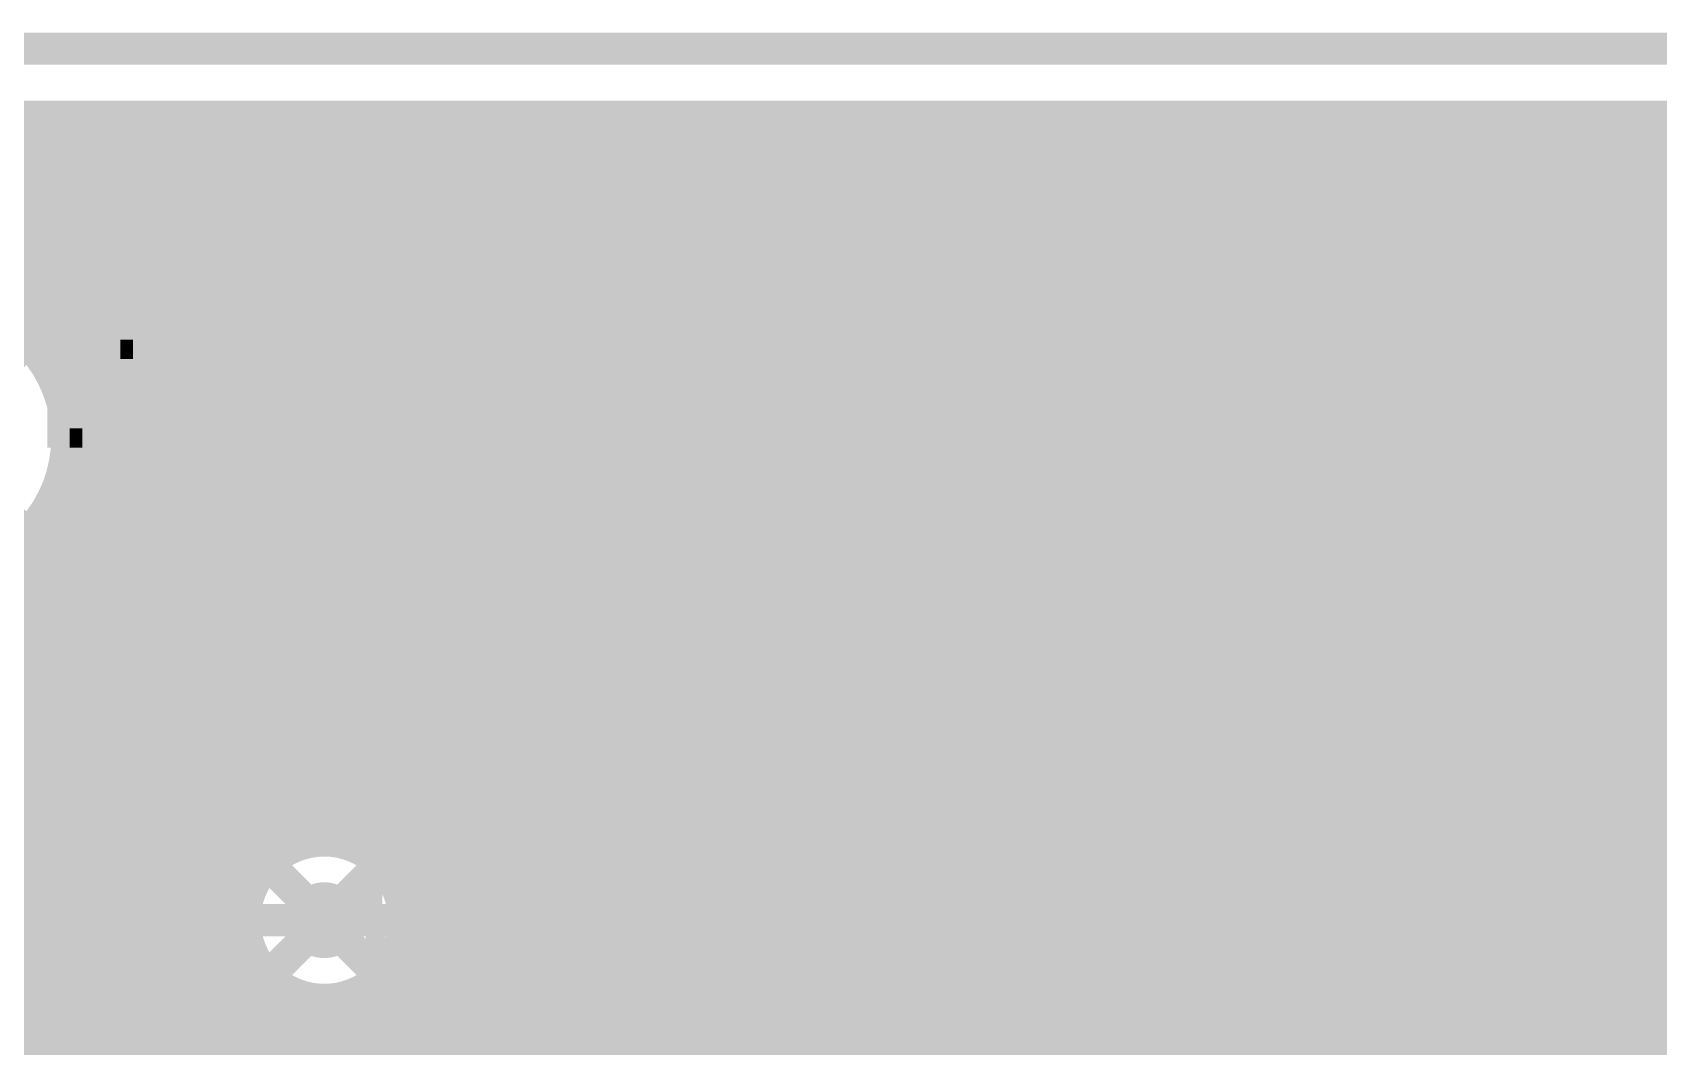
# Model space of a CAD drawing. Extents: x -3 to 92, y -53 to 125.
# Drawn here: x 67.67 to 80.52, y 117.11 to 125.13 of the extents above; entities that cross this region are included whole.
import ezdxf

# ---------------------------------------------------------------- set-up
doc = ezdxf.new("R2010")
doc.units = 0
doc.header["$MEASUREMENT"] = 0
doc.layers.get('0').update_dxf_attribs({"linetype": 'CONTINUOUS'})
for name, color, linetype in [('23-325-0_AST', 7, 'CONTINUOUS'), ('23-325-0_BOT', 7, 'CONTINUOUS'), ('23-325-0_DRD', 2, 'CONTINUOUS'), ('23-325-0_IN1', 4, 'CONTINUOUS'), ('23-325-0_IN2', 3, 'CONTINUOUS'), ('23-325-0_SMB', 5, 'CONTINUOUS'), ('23-325-0_SMT', 10, 'CONTINUOUS'), ('23-325-0_SPT', 14, 'CONTINUOUS'), ('23-325-0_SST', 9, 'CONTINUOUS'), ('23-325-0_TOP', 12, 'CONTINUOUS'), ('THRUHOLE_TAP', 8, 'CONTINUOUS')]:
    doc.layers.add(name, color=color, linetype=linetype)

# ---------------------------------------------------------------- blocks, each defined once
blk = doc.blocks.new('ROUND_68')
at = {"const_width": 0.29972}
blk.add_lwpolyline([(-0.14986, 0, 1), (0.14986, 0, 1)], format="xyb", close=True, dxfattribs=at)
blk = doc.blocks.new('ROUND_79')
at = {"const_width": 0.29972}
blk.add_lwpolyline([(-0.14986, 0, 1), (0.14986, 0, 1)], format="xyb", close=True, dxfattribs=at)
blk = doc.blocks.new('RECTANGLE_9')
blk.add_solid([(1.6002, 0.8001), (1.6002, -0.8001), (-1.6002, 0.8001), (-1.6002, -0.8001)])
blk = doc.blocks.new('RECTANGLE_10')
blk.add_solid([(0.508, 0.9017), (0.508, -0.9017), (-0.508, 0.9017), (-0.508, -0.9017)])
blk = doc.blocks.new('ROUND_22')
at = {"const_width": 0.7493}
blk.add_lwpolyline([(-0.37465, 0, 1), (0.37465, 0, 1)], format="xyb", close=True, dxfattribs=at)
blk = doc.blocks.new('ROUND_2')
at = {"const_width": 0.50038}
blk.add_lwpolyline([(-0.25019, 0, 1), (0.25019, 0, 1)], format="xyb", close=True, dxfattribs=at)
blk = doc.blocks.new('ROUND_84')
at = {"const_width": 0.10033}
blk.add_lwpolyline([(-0.050164, 0, 1), (0.050164, 0, 1)], format="xyb", close=True, dxfattribs=at)

msp = doc.modelspace()

# ---------------------------------------------------------------- linework, layer by layer
at = {"layer": '23-325-0_AST'}
for points, const_width in [([(87.00008, -5.00126), (87.00008, 124.99848), (-2.99974, 124.99848), (-2.99974, -5.00126), (87.00008, -5.00126)], 0.254), ([(74.75982, 123.94946), (72.56018, 123.94946), (71.16064, 123.94946)], 0.1524), ([(72.56018, 123.94946), (72.56018, 123.70816)], 0.1524), ([(76.95946, 121.74982), (76.95946, 122.54992), (75.55992, 123.94946), (74.75982, 123.94946), (74.75982, 123.70816)], 0.1524), ([(61.06414, 120.91924), (64.04864, 120.91924), (63.74892, 120.61952), (60.76442, 120.61952), (61.06414, 120.91924), (61.06414, 122.62104), (60.97778, 122.83186), (60.76442, 122.92076), (60.66536, 122.92076), (60.66536, 123.91898), (68.4657, 123.91898), (68.4657, 122.92076), (68.3641, 122.92076), (68.15328, 122.83186), (68.06438, 122.62104), (68.06438, 120.91924), (65.69964, 120.91924), (65.99936, 120.61952), (68.3641, 120.61952), (68.3641, 122.62104), (68.15328, 122.83186)], 0.1524), ([(69.76618, 123.1392), (69.93382, 123.25858), (69.93382, 123.4948), (69.76618, 123.61418), (69.596, 123.61418), (69.25818, 123.37542), (68.91782, 123.61418), (68.91782, 123.1392)], 0.1524), ([(72.9107, 123.19254), (72.9107, 118.10746)], 0.1524), ([(70.36054, 123.14936), (70.36054, 121.74982)], 0.1524), ([(60.66536, 122.92076), (60.66536, 122.62104), (60.66536, 120.3198), (63.74892, 120.3198), (64.2239, 120.3198), (64.54902, 120.3198), (65.19926, 120.3198), (65.19926, 120.71858), (65.52438, 120.46966), (65.52438, 120.3198), (65.99936, 120.3198), (68.4657, 120.3198), (68.4657, 122.62104), (68.4657, 122.92076)], 0.1524), ([(68.16598, 122.92076), (68.3641, 122.92076)], 0.1524), ([(68.91782, 122.77598), (68.91782, 122.53722)], 0.1524), ([(69.596, 122.35942), (69.76618, 122.35942), (69.93382, 122.42038), (69.93382, 122.6566), (69.76618, 122.71502), (68.91782, 122.71502)], 0.1524), ([(67.86372, 122.62104), (67.86372, 121.92), (68.072, 121.92)], 0.1524), ([(68.3641, 122.62104), (68.4657, 122.62104)], 0.1524), ([(68.06438, 121.92), (67.96532, 121.92)], 0.1524), ([(70.36054, 120.97512), (70.01002, 120.97512), (70.01002, 120.32488), (70.36054, 120.32488), (70.36054, 120.97512), (70.36054, 121.74982), (70.60184, 121.74982)], 0.1524), ([(74.46518, 121.24182), (74.63282, 121.30278), (74.63282, 121.65838), (74.46518, 121.7168), (74.12482, 121.7168), (73.95718, 121.59742), (73.95718, 121.24182), (73.61682, 121.24182), (73.61682, 121.7168)], 0.1524), ([(76.71816, 121.74982), (76.95946, 121.74982), (76.95946, 120.97512), (76.95946, 120.32488), (76.95946, 119.55018), (76.71816, 119.55018)], 0.1524), ([(68.06438, 121.1199), (64.87414, 121.1199), (61.06414, 121.1199)], 0.1524), ([(68.06438, 120.91924), (68.3641, 120.61952)], 0.1524), ([(74.46518, 120.40362), (74.63282, 120.523), (74.63282, 120.75922), (74.46518, 120.8786), (74.295, 120.8786), (73.95718, 120.64238), (73.61682, 120.8786), (73.61682, 120.40362)], 0.1524), ([(76.95946, 120.32488), (77.30998, 120.32488), (77.30998, 120.97512), (76.95946, 120.97512)], 0.1524), ([(70.5104, 120.65), (71.01078, 120.65)], 0.1524), ([(76.8096, 120.65), (76.30922, 120.65)], 0.1524), ([(70.36054, 118.15064), (70.36054, 119.55018), (70.36054, 120.32488)], 0.1524), ([(74.46518, 120.0404), (74.63282, 119.98198), (74.63282, 119.62638), (74.46518, 119.56542), (73.787, 119.56542), (73.61682, 119.62638), (73.61682, 119.98198), (73.787, 120.0404)], 0.1524), ([(64.008, 116.713), (69.342, 116.713), (69.342, 119.507), (64.008, 119.507), (64.008, 116.713)], 0.1524), ([(70.36054, 119.55018), (70.60184, 119.55018)], 0.1524), ([(74.75982, 117.59184), (74.75982, 117.35054), (75.55992, 117.35054), (76.95946, 118.75008), (76.95946, 119.55018)], 0.1524), ([(68.15582, 118.05666), (67.80022, 118.05666), (67.7418, 118.22684), (67.7418, 118.39448), (67.80022, 118.56466), (68.15582, 118.56466), (68.21424, 118.39448), (68.21424, 118.22684), (67.97802, 117.54866)], 0.1524), ([(72.56018, 117.59184), (72.56018, 117.35054)], 0.1524), ([(74.75982, 117.35054), (72.56018, 117.35054), (71.16064, 117.35054)], 0.1524)]:
    msp.add_lwpolyline(points, dxfattribs=dict(at, const_width=const_width))
at = {"layer": '23-325-0_AST', "const_width": 0.1524}
for points in [[(71.16064, 123.94946, 0.4142136), (70.36054, 123.14936)], [(73.66, 123.7996, 0.4142136), (70.5104, 120.65)], [(76.8096, 120.65, 0.4142136), (73.66, 123.7996)], [(76.71816, 121.74982, 0.2237066), (74.75982, 123.70816)], [(73.66, 123.29922, 0.071771), (72.9111, 123.19117)], [(76.30922, 120.65, 0.4142136), (73.66, 123.29922)], [(73.66, 123.26874, 0.4142136), (71.04126, 120.65)], [(76.27874, 120.65, 0.4142136), (73.66, 123.26874)], [(76.30922, 120.65, 0.3325564), (74.4093, 123.19254)], [(68.17868, 122.92076, 0.4142136), (67.87896, 122.62104)], [(70.5104, 120.65, 0.4142136), (73.66, 117.5004)], [(71.01078, 120.65, 0.4142136), (73.66, 118.00078)], [(71.04126, 120.65, 0.4142136), (73.66, 118.03126)], [(73.66, 118.03126, 0.4142136), (76.27874, 120.65)], [(73.66, 117.5004, 0.4142136), (76.8096, 120.65)], [(74.4093, 118.10746, 0.3325565), (76.31176, 120.65)], [(74.75982, 117.59184, 0.2237066), (76.71816, 119.55018)], [(70.36054, 118.15064, 0.4142136), (71.16064, 117.35054)], [(73.66, 118.00078, 0.0717708), (74.40889, 118.10883)]]:
    msp.add_lwpolyline(points, format="xyb", dxfattribs=at)
at = {"layer": '23-325-0_BOT', "const_width": 0.254}
for points in [[(81.7372, 124.46), (2.26314, 124.46)], [(67.564, 124.46), (67.564, 122.74296)], [(67.7926, 124.46), (67.7926, 122.47118)], [(68.0212, 124.46), (68.0212, 99.59594)], [(68.2498, 124.46), (68.2498, 101.13518)], [(68.4784, 124.46), (68.4784, 101.2952)], [(68.707, 124.46), (68.707, 101.34092)], [(68.9356, 124.46), (68.9356, 101.30028)], [(69.1642, 124.46), (69.1642, 114.36858)], [(69.3928, 124.46), (69.3928, 118.34622)], [(69.6214, 124.46), (69.6214, 118.6307)], [(69.85, 124.46), (69.85, 118.72722)], [(70.0786, 124.46), (70.0786, 118.7323)], [(70.3072, 124.46), (70.3072, 118.64594)], [(70.5358, 124.46), (70.5358, 118.39956)], [(70.7644, 124.46), (70.7644, 107.16006)], [(70.993, 124.46), (70.993, 66.5734)], [(71.2216, 124.46), (71.2216, 66.3448)], [(71.4502, 124.46), (71.4502, 66.1162)], [(71.6788, 124.46), (71.6788, 52.83962)], [(71.9074, 124.46), (71.9074, 52.82692)], [(72.136, 124.46), (72.136, 52.72024)], [(72.3646, 124.46), (72.3646, 52.41544)], [(72.5932, 124.46), (72.5932, 19.37512)], [(72.8218, 124.46), (72.8218, 19.33956)], [(73.0504, 124.46), (73.0504, 19.27098)], [(73.279, 124.46), (73.279, 19.15922)], [(73.5076, 124.46), (73.5076, 20.9296)], [(73.7362, 124.46), (73.7362, 21.2979)], [(73.9648, 124.46), (73.9648, 21.52396)], [(74.1934, 124.46), (74.1934, 21.6789)], [(74.422, 124.46), (74.422, 21.78304)], [(74.6506, 124.46), (74.6506, 21.84908)], [(74.8792, 124.46), (74.8792, 50.75936)], [(75.1078, 124.46), (75.1078, 50.86858)], [(75.3364, 124.46), (75.3364, 50.8762)], [(75.565, 124.46), (75.565, 50.8762)], [(75.7936, 124.46), (75.7936, 50.8762)], [(76.0222, 124.46), (76.0222, 50.8762)], [(76.2508, 124.46), (76.2508, 50.8762)], [(76.4794, 124.46), (76.4794, 50.8762)], [(76.708, 124.46), (76.708, 58.67146)], [(76.9366, 124.46), (76.9366, 58.8518)], [(77.1652, 124.46), (77.1652, 58.8772)], [(77.3938, 124.46), (77.3938, 58.8772)], [(77.6224, 124.46), (77.6224, 58.8772)], [(77.851, 124.46), (77.851, 58.8772)], [(78.0796, 124.46), (78.0796, 58.8772)], [(78.3082, 124.46), (78.3082, 58.8772)], [(78.5368, 124.46), (78.5368, 58.8772)], [(78.7654, 124.46), (78.7654, 58.8772)], [(78.994, 124.46), (78.994, 58.8772)], [(79.2226, 124.46), (79.2226, 121.48058)], [(79.4512, 124.46), (79.4512, 122.08002)], [(79.6798, 124.46), (79.6798, 122.51944)], [(79.9084, 124.46), (79.9084, 122.87504)], [(80.137, 124.46), (80.137, 123.1773)], [(80.3656, 124.46), (80.3656, 123.43638)], [(80.5942, 124.46), (80.5942, 123.66244)], [(81.5467, 124.3584), (2.4511, 124.3584)], [(81.1784, 124.1298), (2.8194, 124.1298)], [(80.86852, 123.9012), (3.12928, 123.9012)], [(80.60436, 123.6726), (3.39344, 123.6726)], [(80.37322, 123.444), (57.31764, 123.444)], [(80.16748, 123.2154), (57.55894, 123.2154)], [(79.98714, 122.9868), (67.0306, 122.9868)], [(79.82712, 122.7582), (67.54368, 122.7582)], [(79.68488, 122.5296), (67.7545, 122.5296)], [(79.55788, 122.301), (67.87388, 122.301)], [(79.44612, 122.0724), (67.9323, 122.0724)], [(79.3496, 121.8438), (67.93992, 121.8438)], [(79.26578, 121.6152), (67.89928, 121.6152)], [(67.7926, 121.36882), (67.7926, 99.6823)], [(79.19466, 121.3866), (67.80276, 121.3866)], [(67.564, 121.09704), (67.564, 99.67722)], [(79.1337, 121.158), (67.63004, 121.158)], [(79.08544, 120.9294), (67.29222, 120.9294)], [(79.04734, 120.7008), (30.20822, 120.7008)], [(79.0194, 120.4722), (28.56738, 120.4722)], [(79.00416, 120.2436), (28.50388, 120.2436)], [(78.99654, 120.015), (28.31084, 120.015)], [(79.00162, 119.7864), (25.3492, 119.7864)], [(79.01686, 119.5578), (25.3492, 119.5578)], [(79.04226, 119.3292), (25.3492, 119.3292)], [(79.08036, 119.1006), (25.3492, 119.1006)], [(79.12608, 118.872), (25.3492, 118.872)], [(69.64172, 118.6434), (63.99784, 118.6434)], [(79.1845, 118.6434), (70.31228, 118.6434)], [(79.2226, 118.51894), (79.2226, 72.72528)], [(69.42582, 118.4148), (64.19088, 118.4148)], [(79.25562, 118.4148), (70.52818, 118.4148)], [(69.35216, 118.1862), (64.25438, 118.1862)], [(79.3369, 118.1862), (70.60184, 118.1862)], [(69.36486, 117.9576), (64.23152, 117.9576)], [(69.3928, 117.87378), (69.3928, 114.50574)], [(79.43342, 117.9576), (70.5866, 117.9576)], [(79.4512, 117.9195), (79.4512, 72.94118)], [(69.47408, 117.729), (64.10706, 117.729)], [(79.54264, 117.729), (70.47738, 117.729)], [(70.5358, 117.8179), (70.5358, 107.28452)], [(69.81698, 117.5004), (27.9273, 117.5004)], [(69.6214, 117.5893), (69.6214, 114.53876)], [(69.85, 117.49278), (69.85, 114.48542)], [(70.0786, 117.4877), (70.0786, 114.31524)], [(79.6671, 117.5004), (70.13448, 117.5004)], [(70.3072, 117.57406), (70.3072, 107.30738)], [(79.6798, 117.47754), (79.6798, 73.01484)], [(79.8068, 117.2718), (27.84094, 117.2718)], [(79.9084, 117.12194), (79.9084, 72.9996)], [(79.96428, 117.0432), (27.59456, 117.0432)]]:
    msp.add_lwpolyline(points, dxfattribs=at)
for points in [[(81.7372, 124.46, 0.2824843), (78.99908, 119.99976)], [(67.945, 121.92, 0.4142136), (66.8655, 122.9995)], [(66.8655, 120.8405, 0.4142136), (67.945, 121.92)], [(78.99654, 119.99976, 0.4142136), (84.00034, 114.99596)], [(69.977, 118.73992, 0.4142136), (69.34708, 118.11)], [(70.60692, 118.11, 0.4142136), (69.977, 118.73992)], [(69.34708, 118.11, 0.4142136), (69.977, 117.48008)], [(69.977, 117.48008, 0.4142136), (70.60692, 118.11)]]:
    msp.add_lwpolyline(points, format="xyb", dxfattribs=at)
at = {"layer": '23-325-0_DRD', "const_width": 0.254}
for points in [[(87.00008, -5.00126), (87.00008, 124.99848), (-2.99974, 124.99848), (-2.99974, -5.00126), (87.00008, -5.00126)], [(70.612, 118.745), (69.342, 117.475)], [(70.612, 117.475), (69.342, 118.745)]]:
    msp.add_lwpolyline(points, dxfattribs=at)
at = {"layer": '23-325-0_IN1', "const_width": 0.254}
for points in [[(86.36, 124.46), (-2.413, 124.46)], [(67.7672, 124.46), (67.7672, 122.51182)], [(67.9958, 124.46), (67.9958, 99.61118)], [(68.2244, 124.46), (68.2244, 99.39528)], [(68.453, 124.46), (68.453, -1.46304)], [(68.6816, 124.46), (68.6816, -1.50114)], [(68.9102, 124.46), (68.9102, -1.59258)], [(69.1388, 124.46), (69.1388, 37.19322)], [(69.3674, 124.46), (69.3674, 118.26748)], [(69.596, 124.46), (69.596, 118.61038)], [(69.8246, 124.46), (69.8246, 118.7196)], [(70.0532, 124.46), (70.0532, 118.73484)], [(70.2818, 124.46), (70.2818, 118.66118)], [(70.5104, 124.46), (70.5104, 118.44528)], [(70.739, 124.46), (70.739, 107.18038)], [(70.9676, 124.46), (70.9676, 106.83748)], [(71.1962, 124.46), (71.1962, 63.9699)], [(71.4248, 124.46), (71.4248, 63.8302)], [(71.6534, 124.46), (71.6534, 52.8193)], [(71.882, 124.46), (71.882, 52.81422)], [(72.1106, 124.46), (72.1106, 52.7177)], [(72.3392, 124.46), (72.3392, 110.3376)], [(72.5678, 124.46), (72.5678, 110.55604)], [(72.7964, 124.46), (72.7964, 110.66018)], [(73.025, 124.46), (73.025, 110.6932)], [(73.2536, 124.46), (73.2536, 110.66018)], [(73.4822, 124.46), (73.4822, 112.5982)], [(73.7108, 124.46), (73.7108, 112.99444)], [(73.9394, 124.46), (73.9394, 113.15446)], [(74.168, 124.46), (74.168, 113.22304)], [(74.3966, 124.46), (74.3966, 113.22558)], [(74.6252, 124.46), (74.6252, 113.16462)], [(74.8538, 124.46), (74.8538, 113.01984)], [(75.0824, 124.46), (75.0824, 113.0808)], [(75.311, 124.46), (75.311, 113.19256)], [(75.5396, 124.46), (75.5396, 113.2332)], [(75.7682, 124.46), (75.7682, 113.2078)], [(75.9968, 124.46), (75.9968, 113.11382)], [(76.2254, 124.46), (76.2254, 112.96904)], [(76.454, 124.46), (76.454, 113.14176)], [(76.6826, 124.46), (76.6826, 113.21796)], [(76.9112, 124.46), (76.9112, 113.22812)], [(77.1398, 124.46), (77.1398, 113.17478)], [(77.3684, 124.46), (77.3684, 113.04016)], [(77.597, 124.46), (77.597, 112.74298)], [(77.8256, 124.46), (77.8256, 110.64494)], [(78.0542, 124.46), (78.0542, 110.69066)], [(78.2828, 124.46), (78.2828, 110.67288)], [(78.5114, 124.46), (78.5114, 110.58652)], [(78.74, 124.46), (78.74, 110.4011)], [(78.9686, 124.46), (78.9686, 50.11674)], [(79.1972, 124.46), (79.1972, 72.67956)], [(79.4258, 124.46), (79.4258, 72.92594)], [(79.6544, 124.46), (79.6544, 73.0123)], [(79.883, 124.46), (79.883, 73.00722)], [(80.1116, 124.46), (80.1116, 72.9107)], [(80.3402, 124.46), (80.3402, 72.62622)], [(80.5688, 124.46), (80.5688, 69.8119)], [(86.36, 124.3584), (-2.413, 124.3584)], [(86.36, 124.1298), (-2.413, 124.1298)], [(86.36, 123.9012), (-2.413, 123.9012)], [(86.36, 123.6726), (-2.413, 123.6726)], [(86.36, 123.444), (57.31764, 123.444)], [(86.36, 123.2154), (57.55894, 123.2154)], [(86.36, 122.9868), (67.0306, 122.9868)], [(86.36, 122.7582), (67.54368, 122.7582)], [(67.6275, 122.682), (66.8655, 121.92)], [(86.36, 122.5296), (67.7545, 122.5296)], [(86.36, 122.301), (67.87388, 122.301)], [(86.36, 122.0724), (67.9323, 122.0724)], [(67.6275, 121.15546), (66.8655, 121.92)], [(83.42884, 121.8438), (67.93992, 121.8438)], [(82.94116, 121.6152), (67.89928, 121.6152)], [(67.7672, 121.32818), (67.7672, 99.68484)], [(82.65668, 121.3866), (67.80276, 121.3866)], [(82.45602, 121.158), (67.63004, 121.158)], [(82.30616, 120.9294), (67.29222, 120.9294)], [(82.19948, 120.7008), (29.56052, 120.7008)], [(82.12836, 120.4722), (29.58338, 120.4722)], [(82.08518, 120.2436), (29.51988, 120.2436)], [(82.06994, 120.015), (29.32684, 120.015)], [(82.0801, 119.7864), (25.29586, 119.7864)], [(82.12074, 119.5578), (1.8796, 119.5578)], [(82.18932, 119.3292), (1.81102, 119.3292)], [(82.29092, 119.1006), (1.70688, 119.1006)], [(82.43316, 118.872), (1.56718, 118.872)], [(69.64172, 118.6434), (63.99784, 118.6434)], [(82.6262, 118.6434), (70.31228, 118.6434)], [(69.42582, 118.4148), (64.19088, 118.4148)], [(82.89798, 118.4148), (70.52818, 118.4148)], [(69.35216, 118.1862), (64.25438, 118.1862)], [(83.3374, 118.1862), (70.60184, 118.1862)], [(69.36486, 117.9576), (64.23152, 117.9576)], [(69.3674, 117.94998), (69.3674, 68.98386)], [(86.36, 117.9576), (70.5866, 117.9576)], [(69.47408, 117.729), (64.10706, 117.729)], [(86.36, 117.729), (70.47738, 117.729)], [(70.5104, 117.77472), (70.5104, 107.2896)], [(69.596, 117.60708), (69.596, 69.15658)], [(69.81698, 117.5004), (27.9273, 117.5004)], [(69.8246, 117.49786), (69.8246, 107.01528)], [(70.0532, 117.48516), (70.0532, 107.23118)], [(86.36, 117.5004), (70.13448, 117.5004)], [(70.2818, 117.55882), (70.2818, 107.30484)], [(86.36, 117.2718), (27.84094, 117.2718)], [(86.36, 117.0432), (27.59456, 117.0432)]]:
    msp.add_lwpolyline(points, dxfattribs=at)
for points in [[(67.945, 121.92, 0.4142136), (66.8655, 122.9995)], [(66.8655, 120.8405, 0.4142136), (67.945, 121.92)], [(69.977, 118.73992, 0.4142136), (69.34708, 118.11)], [(70.60692, 118.11, 0.4142136), (69.977, 118.73992)], [(69.34708, 118.11, 0.4142136), (69.977, 117.48008)], [(69.977, 117.48008, 0.4142136), (70.60692, 118.11)]]:
    msp.add_lwpolyline(points, format="xyb", dxfattribs=at)
at = {"layer": '23-325-0_IN2', "const_width": 0.254}
msp.add_lwpolyline([(83.947, 110.49), (80.264, 110.49), (72.644, 118.11), (69.977, 118.11)], dxfattribs=at)
at = {"layer": '23-325-0_SMB', "const_width": 0.254}
for points in [[(71.12, 123.825), (71.12, 102.87)], [(78.359, 123.825), (71.12, 123.825)], [(71.1708, 123.825), (71.1708, 74.422)], [(71.3994, 123.825), (71.3994, 74.422)], [(71.628, 123.825), (71.628, 74.422)], [(71.8566, 123.825), (71.8566, 74.422)], [(72.0852, 123.825), (72.0852, 74.422)], [(72.3138, 123.825), (72.3138, 74.422)], [(72.5424, 123.825), (72.5424, 74.422)], [(72.771, 123.825), (72.771, 74.422)], [(72.9996, 123.825), (72.9996, 74.422)], [(73.2282, 123.825), (73.2282, 74.422)], [(73.4568, 123.825), (73.4568, 74.422)], [(73.6854, 123.825), (73.6854, 74.422)], [(73.914, 123.825), (73.914, 74.422)], [(74.1426, 123.825), (74.1426, 74.422)], [(74.3712, 123.825), (74.3712, 74.422)], [(74.5998, 123.825), (74.5998, 74.422)], [(74.8284, 123.825), (74.8284, 74.422)], [(75.057, 123.825), (75.057, 74.422)], [(75.2856, 123.825), (75.2856, 74.422)], [(75.5142, 123.825), (75.5142, 74.422)], [(75.7428, 123.825), (75.7428, 74.422)], [(75.9714, 123.825), (75.9714, 74.422)], [(76.2, 123.825), (76.2, 74.422)], [(76.4286, 123.825), (76.4286, 74.422)], [(76.6572, 123.825), (76.6572, 74.422)], [(76.8858, 123.825), (76.8858, 74.422)], [(77.1144, 123.825), (77.1144, 74.422)], [(77.343, 123.825), (77.343, 74.422)], [(77.5716, 123.825), (77.5716, 74.422)], [(77.8002, 123.825), (77.8002, 74.422)], [(78.0288, 123.825), (78.0288, 74.422)], [(78.2574, 123.825), (78.2574, 74.422)], [(78.359, 123.825), (78.359, 116.078), (82.804, 111.633), (82.804, 102.108), (81.153, 102.108), (81.153, 96.901)], [(78.359, 123.6726), (71.12, 123.6726)], [(78.359, 123.444), (71.12, 123.444)], [(78.359, 123.2154), (71.12, 123.2154)], [(78.359, 122.9868), (71.12, 122.9868)], [(78.359, 122.7582), (71.12, 122.7582)], [(78.359, 122.5296), (71.12, 122.5296)], [(78.359, 122.301), (71.12, 122.301)], [(78.359, 122.0724), (71.12, 122.0724)], [(78.359, 121.8438), (71.12, 121.8438)], [(78.359, 121.6152), (71.12, 121.6152)], [(78.359, 121.3866), (71.12, 121.3866)], [(78.359, 121.158), (71.12, 121.158)], [(78.359, 120.9294), (71.12, 120.9294)], [(78.359, 120.7008), (71.12, 120.7008)], [(78.359, 120.4722), (71.12, 120.4722)], [(78.359, 120.2436), (71.12, 120.2436)], [(78.359, 120.015), (71.12, 120.015)], [(78.359, 119.7864), (71.12, 119.7864)], [(78.359, 119.5578), (71.12, 119.5578)], [(78.359, 119.3292), (71.12, 119.3292)], [(78.359, 119.1006), (71.12, 119.1006)], [(78.359, 118.872), (71.12, 118.872)], [(78.359, 118.6434), (71.12, 118.6434)], [(78.359, 118.4148), (71.12, 118.4148)], [(78.359, 118.1862), (71.12, 118.1862)], [(78.359, 117.9576), (71.12, 117.9576)], [(78.359, 117.729), (71.12, 117.729)], [(78.359, 117.5004), (71.12, 117.5004)], [(78.359, 117.2718), (71.12, 117.2718)], [(78.359, 117.0432), (71.12, 117.0432)]]:
    msp.add_lwpolyline(points, dxfattribs=at)
at = {"layer": '23-325-0_SST', "const_width": 0.1524}
for points in [[(71.16064, 123.94946, 0.4142136), (70.36054, 123.14936)], [(73.66, 123.7996, 0.4142136), (70.5104, 120.65)], [(76.8096, 120.65, 0.4142136), (73.66, 123.7996)], [(76.71816, 121.74982, 0.2237066), (74.75982, 123.70816)], [(73.66, 123.29922, 0.071771), (72.9111, 123.19117)], [(76.30922, 120.65, 0.4142136), (73.66, 123.29922)], [(73.66, 123.26874, 0.4142136), (71.04126, 120.65)], [(76.27874, 120.65, 0.4142136), (73.66, 123.26874)], [(76.30922, 120.65, 0.3325564), (74.4093, 123.19254)], [(68.17868, 122.92076, 0.4142136), (67.87896, 122.62104)], [(70.5104, 120.65, 0.4142136), (73.66, 117.5004)], [(71.01078, 120.65, 0.4142136), (73.66, 118.00078)], [(71.04126, 120.65, 0.4142136), (73.66, 118.03126)], [(73.66, 118.03126, 0.4142136), (76.27874, 120.65)], [(73.66, 117.5004, 0.4142136), (76.8096, 120.65)], [(74.4093, 118.10746, 0.3325565), (76.31176, 120.65)], [(74.75982, 117.59184, 0.2237066), (76.71816, 119.55018)], [(70.36054, 118.15064, 0.4142136), (71.16064, 117.35054)], [(73.66, 118.00078, 0.0717708), (74.40889, 118.10883)]]:
    msp.add_lwpolyline(points, format="xyb", dxfattribs=at)
for points in [[(74.75982, 123.94946), (72.56018, 123.94946), (71.16064, 123.94946)], [(72.56018, 123.94946), (72.56018, 123.70816)], [(76.95946, 121.74982), (76.95946, 122.54992), (75.55992, 123.94946), (74.75982, 123.94946), (74.75982, 123.70816)], [(61.06414, 120.91924), (64.04864, 120.91924), (63.74892, 120.61952), (60.76442, 120.61952), (61.06414, 120.91924), (61.06414, 122.62104), (60.97778, 122.83186), (60.76442, 122.92076), (60.66536, 122.92076), (60.66536, 123.91898), (68.4657, 123.91898), (68.4657, 122.92076), (68.3641, 122.92076), (68.15328, 122.83186), (68.06438, 122.62104), (68.06438, 120.91924), (65.69964, 120.91924), (65.99936, 120.61952), (68.3641, 120.61952), (68.3641, 122.62104), (68.15328, 122.83186)], [(69.76618, 122.8852), (69.93382, 123.00458), (69.93382, 123.2408), (69.76618, 123.36018), (69.596, 123.36018), (69.25818, 123.12142), (68.91782, 123.36018), (68.91782, 122.8852)], [(72.9107, 123.19254), (72.9107, 118.10746)], [(70.36054, 123.14936), (70.36054, 121.74982)], [(60.66536, 122.92076), (60.66536, 122.62104), (60.66536, 120.3198), (63.74892, 120.3198), (64.2239, 120.3198), (64.54902, 120.3198), (65.19926, 120.3198), (65.19926, 120.71858), (65.52438, 120.46966), (65.52438, 120.3198), (65.99936, 120.3198), (68.4657, 120.3198), (68.4657, 122.62104), (68.4657, 122.92076)], [(68.16598, 122.92076), (68.3641, 122.92076)], [(67.86372, 122.62104), (67.86372, 121.92), (68.072, 121.92)], [(68.3641, 122.62104), (68.4657, 122.62104)], [(68.91782, 122.52198), (68.91782, 122.28322)], [(69.596, 122.10542), (69.76618, 122.10542), (69.93382, 122.16638), (69.93382, 122.4026), (69.76618, 122.46102), (68.91782, 122.46102)], [(68.06438, 121.92), (67.96532, 121.92)], [(79.29118, 121.36882), (79.45882, 121.42978), (79.45882, 121.78538), (79.29118, 121.8438), (78.95082, 121.8438), (78.78318, 121.72442), (78.78318, 121.36882), (78.44282, 121.36882), (78.44282, 121.8438)], [(70.36054, 120.97512), (70.01002, 120.97512), (70.01002, 120.32488), (70.36054, 120.32488), (70.36054, 120.97512), (70.36054, 121.74982), (70.60184, 121.74982)], [(76.71816, 121.74982), (76.95946, 121.74982), (76.95946, 120.97512), (76.95946, 120.32488), (76.95946, 119.55018), (76.71816, 119.55018)], [(68.06438, 121.1199), (64.87414, 121.1199), (61.06414, 121.1199)], [(79.29118, 120.53062), (79.45882, 120.65), (79.45882, 120.88622), (79.29118, 121.0056), (79.121, 121.0056), (78.78318, 120.76938), (78.44282, 121.0056), (78.44282, 120.53062)], [(68.06438, 120.91924), (68.3641, 120.61952)], [(70.5104, 120.65), (71.01078, 120.65)], [(76.8096, 120.65), (76.30922, 120.65)], [(70.36054, 118.15064), (70.36054, 119.55018), (70.36054, 120.32488)], [(79.29118, 120.1674), (79.45882, 120.10898), (79.45882, 119.75338), (79.29118, 119.69242), (78.613, 119.69242), (78.44282, 119.75338), (78.44282, 120.10898), (78.613, 120.1674)], [(64.008, 116.713), (64.008, 119.507), (69.342, 119.507), (69.342, 116.713), (64.008, 116.713)], [(70.36054, 119.55018), (70.60184, 119.55018)], [(74.75982, 117.59184), (74.75982, 117.35054), (75.55992, 117.35054), (76.95946, 118.75008), (76.95946, 119.55018)], [(78.99908, 117.78742), (78.8289, 117.84838), (78.66126, 117.84838), (78.49108, 117.78742), (78.49108, 117.43182), (78.66126, 117.3734), (78.8289, 117.3734), (78.99908, 117.43182), (78.99908, 117.78742), (79.16926, 117.84838), (79.3369, 117.84838), (79.50708, 117.78742), (79.50708, 117.43182), (79.3369, 117.3734), (79.16926, 117.3734), (78.99908, 117.43182)], [(72.56018, 117.59184), (72.56018, 117.35054)], [(74.75982, 117.35054), (72.56018, 117.35054), (71.16064, 117.35054)]]:
    msp.add_lwpolyline(points, dxfattribs=at)
at = {"layer": '23-325-0_TOP'}
for points, const_width in [([(81.7372, 124.46), (64.27216, 124.46), (65.18656, 123.5456)], 0.254), ([(67.7672, 124.46), (67.7672, 122.51182)], 0.254), ([(67.9958, 124.46), (67.9958, 119.3419)], 0.254), ([(68.2244, 124.46), (68.2244, 119.3419)], 0.254), ([(68.453, 124.46), (68.453, 119.3419)], 0.254), ([(68.6816, 124.46), (68.6816, 119.3419)], 0.254), ([(68.9102, 124.46), (68.9102, 119.3419)], 0.254), ([(69.1388, 124.46), (69.1388, 119.3419)], 0.254), ([(69.3674, 124.46), (69.3674, 118.5672)], 0.254), ([(69.596, 124.46), (69.596, 118.61038)], 0.254), ([(69.8246, 124.46), (69.8246, 118.7196)], 0.254), ([(70.0532, 124.46), (70.0532, 118.73484)], 0.254), ([(70.2818, 124.46), (70.2818, 118.66118)], 0.254), ([(70.5104, 124.46), (70.5104, 118.44528)], 0.254), ([(70.739, 124.46), (70.739, 117.7544)], 0.254), ([(70.9676, 124.46), (70.9676, 117.983)], 0.254), ([(71.1962, 124.46), (71.1962, 118.2116)], 0.254), ([(71.4248, 124.46), (71.4248, 118.4402)], 0.254), ([(71.6534, 124.46), (71.6534, 118.6688)], 0.254), ([(71.882, 124.46), (71.882, 118.8974)], 0.254), ([(72.1106, 124.46), (72.1106, 119.126)], 0.254), ([(72.3392, 124.46), (72.3392, 119.3546)], 0.254), ([(72.5678, 124.46), (72.5678, 119.5832)], 0.254), ([(72.7964, 124.46), (72.7964, 119.73052)], 0.254), ([(73.025, 124.46), (73.025, 119.7737)], 0.254), ([(73.2536, 124.46), (73.2536, 119.7737)], 0.254), ([(73.4822, 124.46), (73.4822, 119.7737)], 0.254), ([(73.7108, 124.46), (73.7108, 119.7737)], 0.254), ([(73.9394, 124.46), (73.9394, 119.7737)], 0.254), ([(74.168, 124.46), (74.168, 119.7737)], 0.254), ([(74.3966, 124.46), (74.3966, 121.7803)], 0.254), ([(74.6252, 124.46), (74.6252, 121.7803)], 0.254), ([(74.8538, 124.46), (74.8538, 121.7803)], 0.254), ([(75.0824, 124.46), (75.0824, 121.7803)], 0.254), ([(75.311, 124.46), (75.311, 121.7803)], 0.254), ([(75.5396, 124.46), (75.5396, 121.7803)], 0.254), ([(75.7682, 124.46), (75.7682, 121.7803)], 0.254), ([(75.9968, 124.46), (75.9968, 121.7803)], 0.254), ([(76.2254, 124.46), (76.2254, 121.7803)], 0.254), ([(76.454, 124.46), (76.454, 121.7803)], 0.254), ([(76.6826, 124.46), (76.6826, 121.7803)], 0.254), ([(76.9112, 124.46), (76.9112, 121.7803)], 0.254), ([(77.1398, 124.46), (77.1398, 121.7803)], 0.254), ([(77.3684, 124.46), (77.3684, 121.7803)], 0.254), ([(77.597, 124.46), (77.597, 121.7803)], 0.254), ([(77.8256, 124.46), (77.8256, 121.7803)], 0.254), ([(78.0542, 124.46), (78.0542, 123.65736)], 0.254), ([(78.2828, 124.46), (78.2828, 123.88088)], 0.254), ([(78.5114, 124.46), (78.5114, 123.98756)], 0.254), ([(78.74, 124.46), (78.74, 124.02058)], 0.254), ([(78.9686, 124.46), (78.9686, 123.98756)], 0.254), ([(79.1972, 124.46), (79.1972, 123.88088)], 0.254), ([(79.4258, 124.46), (79.4258, 123.65736)], 0.254), ([(79.6544, 124.46), (79.6544, 122.47626)], 0.254), ([(79.883, 124.46), (79.883, 122.83948)], 0.254), ([(80.1116, 124.46), (80.1116, 123.14428)], 0.254), ([(80.3402, 124.46), (80.3402, 123.40844)], 0.254), ([(80.5688, 124.46), (80.5688, 123.63958)], 0.254), ([(81.5467, 124.3584), (64.37376, 124.3584)], 0.254), ([(81.1784, 124.1298), (64.60236, 124.1298)], 0.254), ([(78.31328, 123.9012), (64.83096, 123.9012)], 0.254), ([(80.86852, 123.9012), (79.16672, 123.9012)], 0.254), ([(78.06436, 123.6726), (65.05956, 123.6726)], 0.254), ([(80.60436, 123.6726), (79.41564, 123.6726)], 0.254), ([(77.95006, 123.444), (65.2653, 123.444)], 0.254), ([(80.37322, 123.444), (79.52994, 123.444)], 0.254), ([(77.90942, 123.2154), (65.32118, 123.2154)], 0.254), ([(80.16748, 123.2154), (79.56804, 123.2154)], 0.254), ([(77.93482, 122.9868), (67.0306, 122.9868)], 0.254), ([(79.98714, 122.9868), (79.54518, 122.9868)], 0.254), ([(78.03134, 122.7582), (67.54368, 122.7582)], 0.254), ([(79.82712, 122.7582), (79.44866, 122.7582)], 0.254), ([(78.0542, 122.72264), (78.0542, 121.7803)], 0.254), ([(79.4258, 122.72264), (79.4258, 122.02414)], 0.254), ([(78.23708, 122.5296), (67.7545, 122.5296)], 0.254), ([(78.2828, 122.49658), (78.2828, 118.40718)], 0.254), ([(79.1972, 122.49658), (79.1972, 121.39676)], 0.254), ([(79.68488, 122.5296), (79.24292, 122.5296)], 0.254), ([(78.5114, 122.39244), (78.5114, 118.17858)], 0.254), ([(78.74, 122.35942), (78.74, 117.94998)], 0.254), ([(78.9686, 122.39244), (78.9686, 117.72138)], 0.254), ([(79.55788, 122.301), (67.87388, 122.301)], 0.254), ([(79.44612, 122.0724), (67.9323, 122.0724)], 0.254), ([(79.3496, 121.8438), (67.93992, 121.8438)], 0.254), ([(78.08976, 121.7803), (74.22896, 121.7803)], 0.254), ([(74.22896, 121.7803), (74.22896, 119.7737)], 0.254), ([(78.08976, 121.7803), (78.08976, 119.5197)], 0.254), ([(74.22896, 121.6152), (67.89928, 121.6152)], 0.254), ([(79.26578, 121.6152), (78.08976, 121.6152)], 0.254), ([(67.7672, 121.32818), (67.7672, 119.3419)], 0.254), ([(74.22896, 121.3866), (67.80276, 121.3866)], 0.254), ([(79.19466, 121.3866), (78.08976, 121.3866)], 0.254), ([(74.22896, 121.158), (67.63004, 121.158)], 0.254), ([(76.15936, 119.16664), (76.15936, 120.65)], 1.27), ([(76.15936, 120.65), (76.15936, 119.16664), (80.645, 114.681), (80.645, 111.76), (80.772, 111.76), (82.41538, 111.76)], 1.27), ([(79.1337, 121.158), (78.08976, 121.158)], 0.254), ([(74.22896, 120.9294), (67.29222, 120.9294)], 0.254), ([(79.08544, 120.9294), (78.08976, 120.9294)], 0.254), ([(74.22896, 120.7008), (57.6072, 120.7008)], 0.254), ([(79.04734, 120.7008), (78.08976, 120.7008)], 0.254), ([(74.22896, 120.4722), (57.60466, 120.4722)], 0.254), ([(79.0194, 120.4722), (78.08976, 120.4722)], 0.254), ([(74.22896, 120.2436), (57.55894, 120.2436)], 0.254), ([(79.00416, 120.2436), (78.08976, 120.2436)], 0.254), ([(74.22896, 120.015), (57.43448, 120.015)], 0.254), ([(78.99654, 120.015), (78.08976, 120.015)], 0.254), ([(74.22896, 119.7864), (57.277, 119.7864)], 0.254), ([(79.00162, 119.7864), (78.08976, 119.7864)], 0.254), ([(66.4464, 114.3), (66.548, 114.3), (68.326, 116.078), (69.977, 116.078), (73.025, 119.126), (76.12126, 119.126), (76.15936, 119.08536), (76.15936, 119.16664)], 0.635), ([(74.22896, 119.7737), (73.025, 119.7737)], 0.254), ([(72.53986, 119.5578), (57.277, 119.5578)], 0.254), ([(72.56018, 119.57558), (69.70776, 116.7257)], 0.254), ([(77.17028, 119.5197), (81.32064, 115.36934)], 0.254), ([(78.08976, 119.5197), (77.17028, 119.5197)], 0.254), ([(77.3684, 119.5197), (77.3684, 119.32158)], 0.254), ([(77.597, 119.5197), (77.597, 119.09298)], 0.254), ([(77.8256, 119.5197), (77.8256, 118.86438)], 0.254), ([(78.0542, 119.5197), (78.0542, 118.63578)], 0.254), ([(79.01686, 119.5578), (78.08976, 119.5578)], 0.254), ([(72.31126, 119.3292), (57.277, 119.3292)], 0.254), ([(69.1896, 119.3419), (67.5132, 119.3419), (67.5132, 116.8781)], 0.254), ([(69.1896, 119.3419), (69.1896, 118.5672)], 0.254), ([(79.04226, 119.3292), (77.36078, 119.3292)], 0.254), ([(72.08266, 119.1006), (69.1896, 119.1006)], 0.254), ([(79.08036, 119.1006), (77.58938, 119.1006)], 0.254), ([(71.85406, 118.872), (69.1896, 118.872)], 0.254), ([(79.12608, 118.872), (77.81798, 118.872)], 0.254), ([(69.64172, 118.6434), (69.1896, 118.6434)], 0.254), ([(71.62546, 118.6434), (70.31228, 118.6434)], 0.254), ([(79.1845, 118.6434), (78.04658, 118.6434)], 0.254), ([(69.54266, 118.5672), (69.1896, 118.5672)], 0.254), ([(79.1972, 118.60276), (79.1972, 117.49278)], 0.254), ([(73.2917, 118.4783), (70.44182, 115.62588)], 0.254), ([(71.39686, 118.4148), (70.52818, 118.4148)], 0.254), ([(75.54468, 118.4148), (73.2282, 118.4148)], 0.254), ([(73.2536, 118.43766), (73.2536, 93.3577)], 0.254), ([(75.48118, 118.4783), (73.2917, 118.4783)], 0.254), ([(73.4822, 118.4783), (73.4822, 93.3577)], 0.254), ([(73.7108, 118.4783), (73.7108, 93.3577)], 0.254), ([(73.9394, 118.4783), (73.9394, 93.3577)], 0.254), ([(74.168, 118.4783), (74.168, 93.3577)], 0.254), ([(74.3966, 118.4783), (74.3966, 93.3577)], 0.254), ([(74.6252, 118.4783), (74.6252, 93.3577)], 0.254), ([(74.8538, 118.4783), (74.8538, 93.3577)], 0.254), ([(75.0824, 118.4783), (75.0824, 93.3577)], 0.254), ([(75.311, 118.4783), (75.311, 93.3577)], 0.254), ([(75.48372, 118.47576), (79.6798, 114.27968)], 0.254), ([(75.5396, 118.41988), (75.5396, 93.3577)], 0.254), ([(79.25562, 118.4148), (78.27518, 118.4148)], 0.254), ([(69.977, 118.11), (68.3514, 118.11)], 0.254), ([(71.16826, 118.1862), (70.60184, 118.1862)], 0.254), ([(75.77328, 118.1862), (72.9996, 118.1862)], 0.254), ([(73.025, 118.20906), (73.025, 93.3577)], 0.254), ([(75.7682, 118.19128), (75.7682, 93.3577)], 0.254), ([(79.3369, 118.1862), (78.50378, 118.1862)], 0.254), ([(72.7964, 117.98046), (72.7964, 93.3577)], 0.254), ([(79.4258, 117.97538), (79.4258, 117.26418)], 0.254), ([(70.93966, 117.9576), (70.5866, 117.9576)], 0.254), ([(76.00188, 117.9576), (72.771, 117.9576)], 0.254), ([(75.9968, 117.96268), (75.9968, 93.3577)], 0.254), ([(79.43342, 117.9576), (78.73238, 117.9576)], 0.254), ([(70.71106, 117.729), (70.47738, 117.729)], 0.254), ([(70.5104, 117.77472), (70.5104, 117.5258)], 0.254), ([(76.23048, 117.729), (72.5424, 117.729)], 0.254), ([(72.5678, 117.75186), (72.5678, 93.3577)], 0.254), ([(76.2254, 117.73408), (76.2254, 93.3577)], 0.254), ([(79.54264, 117.729), (78.96098, 117.729)], 0.254), ([(69.1896, 117.6528), (69.1896, 116.8781)], 0.254), ([(69.54266, 117.6528), (69.1896, 117.6528)], 0.254), ([(69.3674, 117.6528), (69.3674, 116.7257)], 0.254), ([(69.596, 117.60708), (69.596, 116.7257)], 0.254), ([(69.81698, 117.5004), (69.1896, 117.5004)], 0.254), ([(69.8246, 117.49786), (69.8246, 116.84)], 0.254), ([(70.0532, 117.48516), (70.0532, 117.0686)], 0.254), ([(70.48246, 117.5004), (70.13448, 117.5004)], 0.254), ([(70.2818, 117.55882), (70.2818, 117.2972)], 0.254), ([(76.45908, 117.5004), (72.3138, 117.5004)], 0.254), ([(72.3392, 117.52326), (72.3392, 93.3577)], 0.254), ([(76.454, 117.50548), (76.454, 93.3577)], 0.254), ([(79.6671, 117.5004), (79.18958, 117.5004)], 0.254), ([(79.6544, 117.52326), (79.6544, 117.03558)], 0.254), ([(70.25386, 117.2718), (69.1896, 117.2718)], 0.254), ([(76.68768, 117.2718), (72.0852, 117.2718)], 0.254), ([(72.1106, 117.29466), (72.1106, 93.3577)], 0.254), ([(76.6826, 117.27688), (76.6826, 93.3577)], 0.254), ([(79.8068, 117.2718), (79.41818, 117.2718)], 0.254), ([(79.883, 117.16004), (79.883, 116.80698)], 0.254), ([(70.02526, 117.0432), (69.1896, 117.0432)], 0.254), ([(76.91628, 117.0432), (71.8566, 117.0432)], 0.254), ([(71.882, 117.06606), (71.882, 93.3577)], 0.254), ([(76.9112, 117.04828), (76.9112, 93.3577)], 0.254), ([(79.96428, 117.0432), (79.64678, 117.0432)], 0.254)]:
    msp.add_lwpolyline(points, dxfattribs=dict(at, const_width=const_width))
at = {"layer": '23-325-0_TOP', "const_width": 0.254}
for points in [[(81.7372, 124.46, 0.2824843), (78.99908, 119.99976)], [(78.74, 124.02058, 0.4142136), (77.90942, 123.19)], [(79.57058, 123.19, 0.4142136), (78.74, 124.02058)], [(77.90942, 123.19, 0.4142136), (78.74, 122.35942)], [(78.74, 122.35942, 0.4142136), (79.57058, 123.19)], [(67.945, 121.92, 0.4142136), (66.8655, 122.9995)], [(66.8655, 120.8405, 0.4142136), (67.945, 121.92)], [(78.99654, 119.99976, 0.4142136), (84.00034, 114.99596)], [(73.025, 119.7737, 0.1989129), (72.56701, 119.58399)], [(73.025, 119.7737, 0.1989129), (72.56701, 119.58399)], [(69.977, 118.73992, 0.1922585), (69.54314, 118.56669)], [(70.60692, 118.11, 0.4142136), (69.977, 118.73992)], [(69.977, 117.48008, 0.4142136), (70.60692, 118.11)], [(69.54266, 117.6528, 0.1922583), (69.977, 117.47938)]]:
    msp.add_lwpolyline(points, format="xyb", dxfattribs=at)

# ---------------------------------------------------------------- block references
at = {"layer": '23-325-0_BOT'}
msp.add_blockref('ROUND_68', (69.977, 118.11), dxfattribs=at)
at = {"layer": '23-325-0_IN1'}
msp.add_blockref('ROUND_79', (69.977, 118.11), dxfattribs=at)
at = {"layer": '23-325-0_IN2'}
msp.add_blockref('ROUND_68', (69.977, 118.11), dxfattribs=at)
at = {"layer": '23-325-0_SMT'}
for name, p in [('ROUND_22', (78.74, 123.19)), ('RECTANGLE_9', (71.16064, 120.65)), ('RECTANGLE_9', (76.15936, 120.65)), ('RECTANGLE_10', (68.3514, 118.11))]:
    msp.add_blockref(name, p, dxfattribs=at)
at = {"layer": '23-325-0_SPT'}
for name, p in [('RECTANGLE_9', (71.16064, 120.65)), ('RECTANGLE_9', (76.15936, 120.65)), ('RECTANGLE_10', (68.3514, 118.11))]:
    msp.add_blockref(name, p, dxfattribs=at)
at = {"layer": '23-325-0_TOP'}
for name, p in [('ROUND_2', (78.74, 123.19)), ('RECTANGLE_9', (71.16064, 120.65)), ('RECTANGLE_9', (76.15936, 120.65)), ('RECTANGLE_10', (68.3514, 118.11)), ('ROUND_68', (69.977, 118.11))]:
    msp.add_blockref(name, p, dxfattribs=at)
at = {"layer": 'THRUHOLE_TAP'}
msp.add_blockref('ROUND_84', (69.977, 118.11), dxfattribs=at)

doc.saveas('drawing.dxf')
